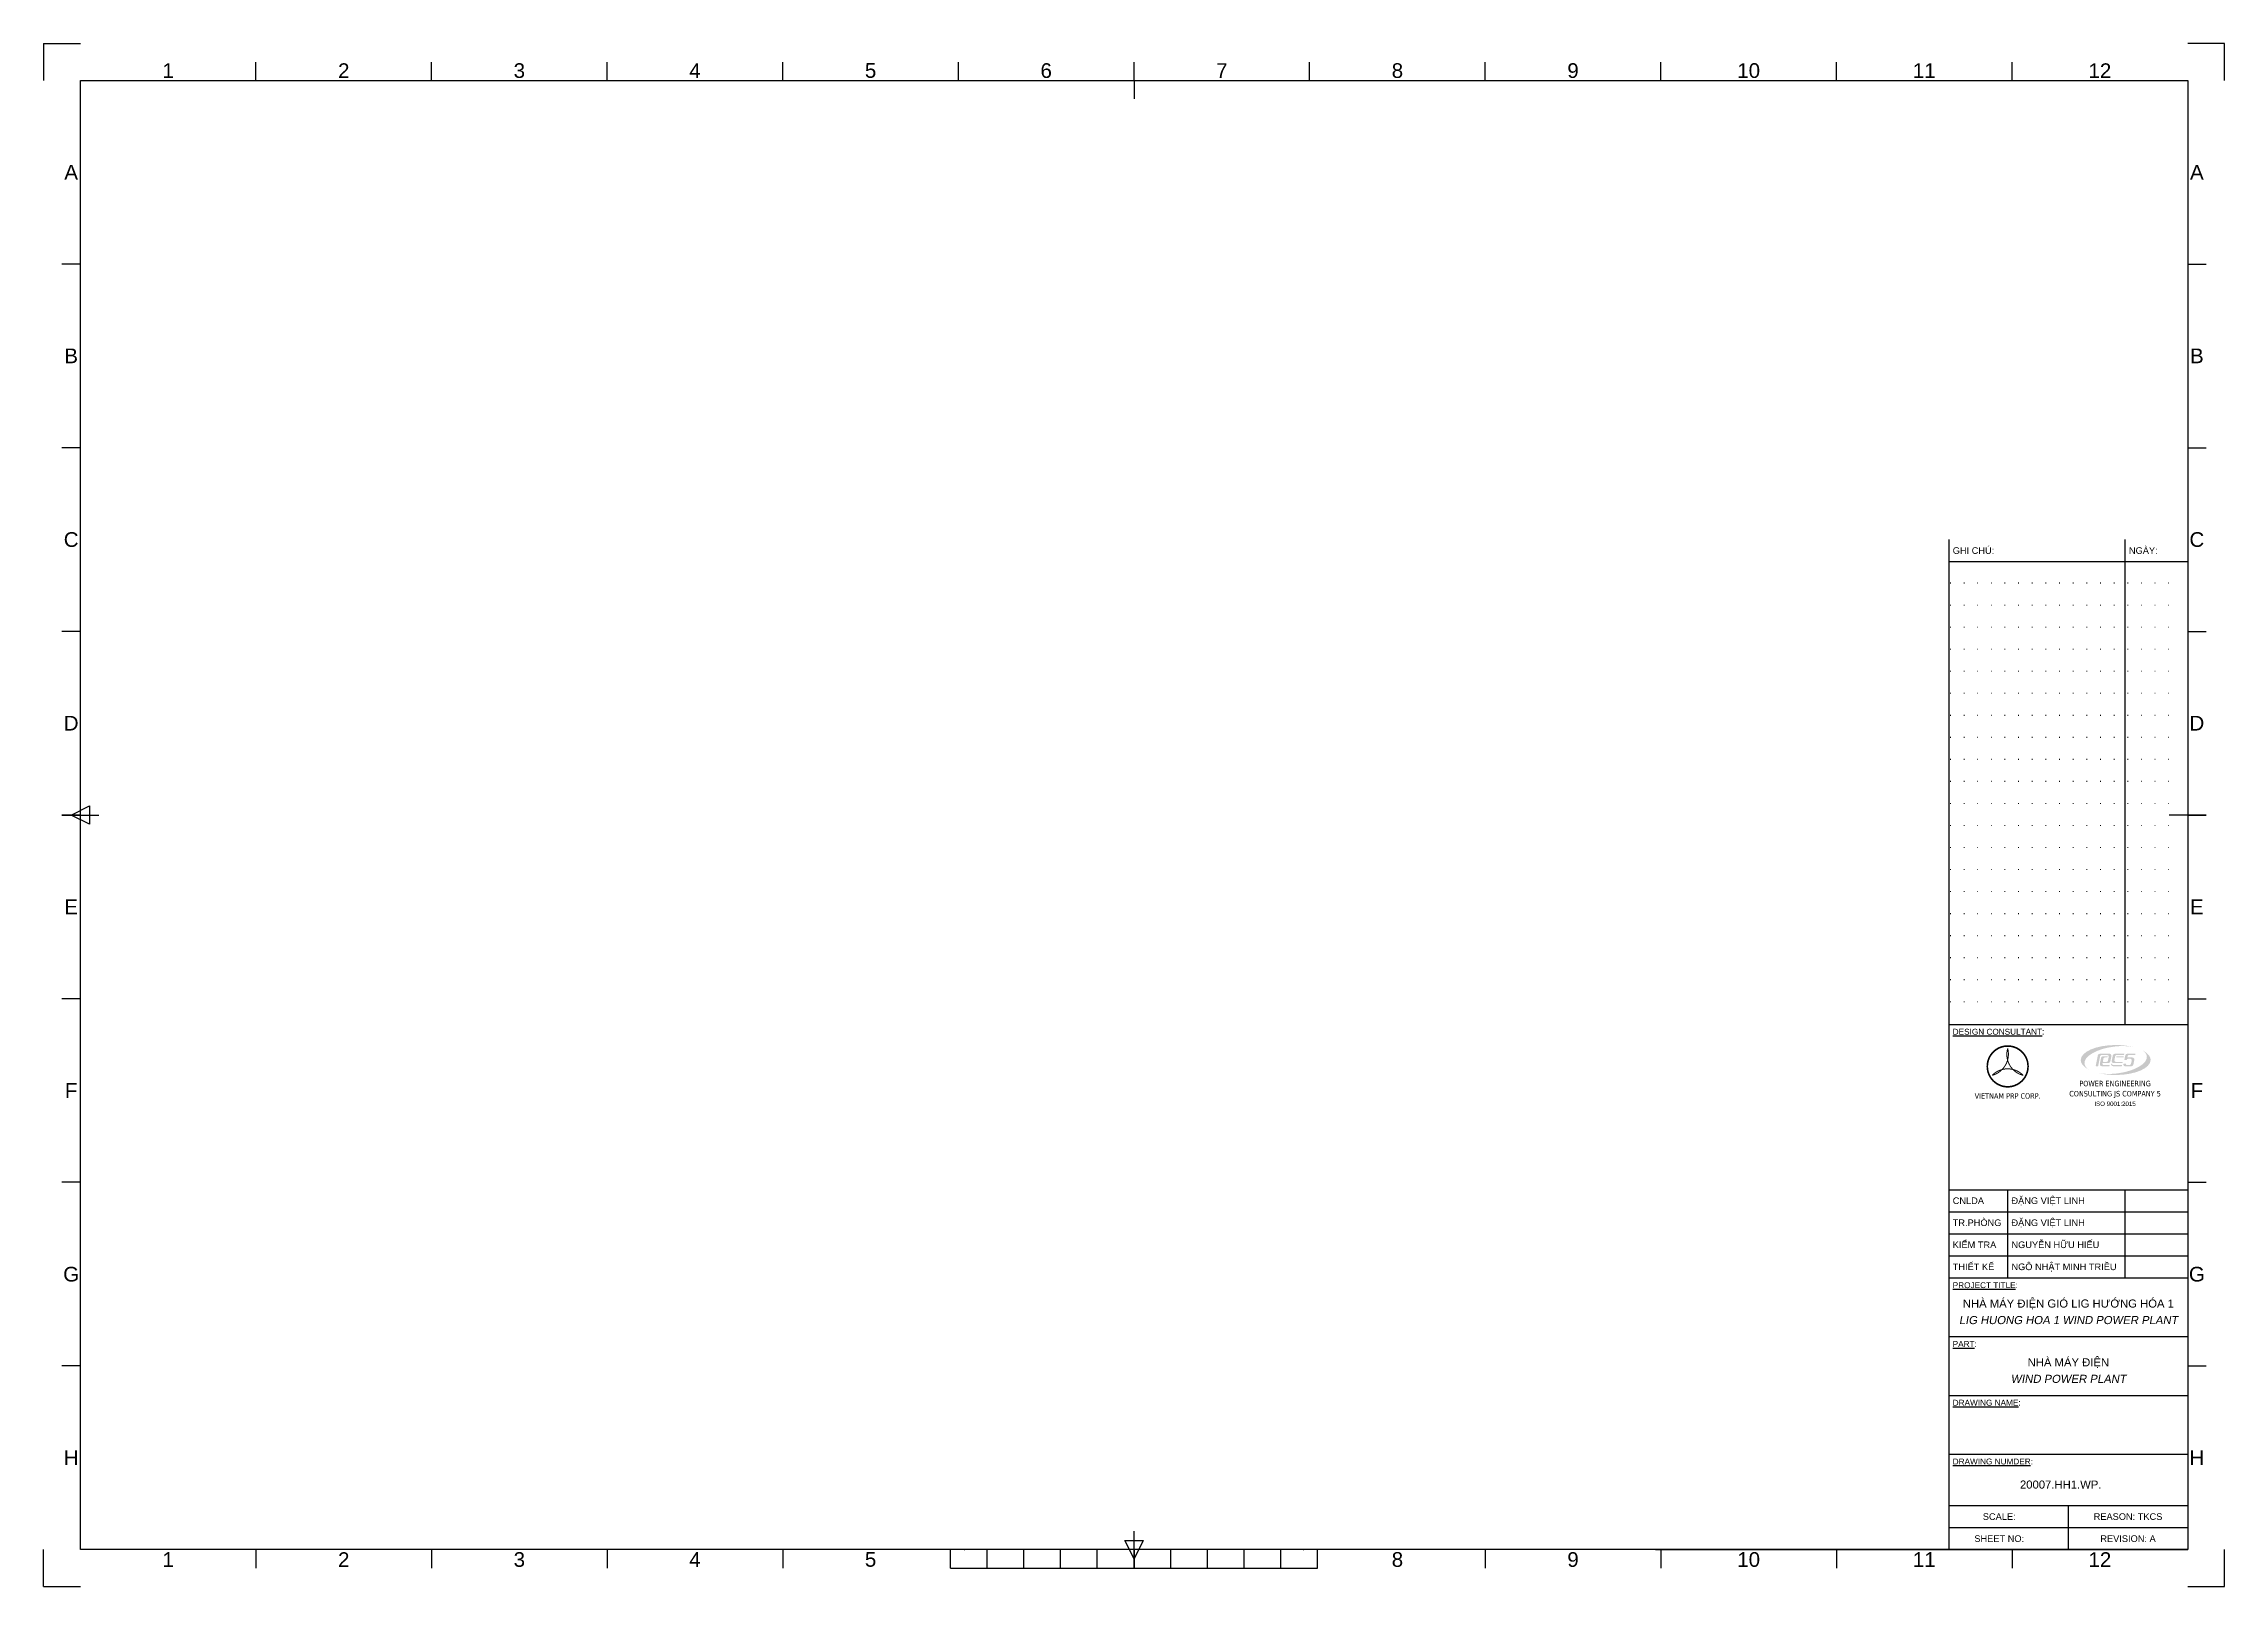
# Model space of a CAD drawing. Header units: millimetres. Extents: x 1319 to 1913, y -2216 to -1796.
import ezdxf
from ezdxf.enums import TextEntityAlignment as Align

# ---------------------------------------------------------------- set-up
doc = ezdxf.new("R2010")
doc.units = ezdxf.units.MM
doc.header["$MEASUREMENT"] = 0
doc.linetypes.add('CONTINU', pattern=[0])
for name, color, linetype in [('CHAN', 6, 'Continuous'), ('FRAME 200', 8, 'Continuous'), ('KHUNG', 1, 'Continuous'), ('KT', 7, 'Continuous'), ('pecc5', 1, 'Continuous'), ('TEXT 1', 7, 'Continuous'), ('TITLE', 7, 'Continuous'), ('VIEN', 2, 'Continuous')]:
    doc.layers.add(name, color=color, linetype=linetype)
doc.styles.add('Arial-R', font='arial.ttf')
doc.styles.add('ISO Proportional', font='arial.ttf')
doc.styles.add('KHUNGTEN', font='')
doc.styles.add('Tohama-R', font='tahoma.ttf')
doc.styles.get('KHUNGTEN').set_extended_font_data('VNI-Avo')

# ---------------------------------------------------------------- blocks, each defined once
blk = doc.blocks.new('KHUNG_A2_NGANG')
at = {"layer": 'CHAN'}
for p, q in [((6926.95, -996.08), (6926.95, -991.08)), ((6876.95, -1001.08), (6876.95, -996.08)), ((6886.95, -1001.08), (6886.95, -996.08)), ((6896.95, -1001.08), (6896.95, -996.08)), ((6906.95, -1001.08), (6906.95, -996.08)), ((6916.95, -1001.08), (6916.95, -996.08)), ((6924.45, -993.58), (6929.45, -993.58)), ((6926.95, -998.58), (6924.45, -993.58)), ((6929.45, -993.58), (6926.95, -998.58)), ((6926.95, -996.08), (6926.95, -1001.08)), ((6936.95, -1001.08), (6936.95, -996.08)), ((6946.95, -1001.08), (6946.95, -996.08)), ((6956.95, -1001.08), (6956.95, -996.08)), ((6966.95, -1001.08), (6966.95, -996.08)), ((6976.95, -1001.08), (6976.95, -996.08)), ((6876.95, -1001.08), (6976.95, -1001.08))]:
    blk.add_line(p, q, dxfattribs=at)
at = {"layer": 'FRAME 200'}
for p, q in [((6629.95, -586.08), (6639.95, -586.08)), ((6629.95, -586.08), (6629.95, -596.08)), ((7223.95, -586.08), (7213.95, -586.08)), ((7223.95, -596.08), (7223.95, -586.08)), ((6629.95, -1006.08), (6629.95, -996.08)), ((7223.95, -1006.08), (7223.95, -996.08)), ((6629.95, -1006.08), (6639.95, -1006.08)), ((7213.95, -1006.08), (7223.95, -1006.08))]:
    blk.add_line(p, q, dxfattribs=at)
at = {"layer": 'KHUNG'}
for p, q in [((6639.95, -996.08), (6639.95, -596.08)), ((6639.95, -596.08), (7213.95, -596.08)), ((7213.95, -596.08), (7213.95, -996.08)), ((7213.95, -996.08), (6639.95, -996.08))]:
    blk.add_line(p, q, dxfattribs=at)
for p in [(6687.78, -596.08), (6735.62, -596.08), (6687.78, -996.08), (6735.62, -996.08)]:
    blk.add_point(p, dxfattribs=at)
at = {"layer": 'VIEN'}
for p, q in [((6687.78, -596.08), (6687.78, -591.08)), ((6735.62, -596.08), (6735.62, -591.08)), ((6783.45, -596.08), (6783.45, -591.08)), ((6831.28, -596.08), (6831.28, -591.08)), ((6879.12, -596.08), (6879.12, -591.08)), ((6926.95, -596.08), (6926.95, -591.08)), ((6974.78, -596.08), (6974.78, -591.08)), ((7022.62, -596.08), (7022.62, -591.08)), ((7070.45, -596.08), (7070.45, -591.08)), ((7118.28, -596.08), (7118.28, -591.08)), ((7166.12, -596.08), (7166.12, -591.08)), ((6926.95, -596.08), (6926.95, -601.08)), ((6639.95, -646.08), (6634.95, -646.08)), ((7213.95, -646.08), (7218.95, -646.08)), ((6639.95, -696.08), (6634.95, -696.08)), ((7213.95, -696.08), (7218.95, -696.08)), ((6639.95, -746.08), (6634.95, -746.08)), ((7213.95, -746.08), (7218.95, -746.08)), ((6637.45, -796.08), (6642.45, -793.58)), ((6642.45, -793.58), (6642.45, -798.58)), ((6639.95, -796.08), (6634.95, -796.08)), ((6634.95, -796.08), (6644.95, -796.08)), ((6634.95, -796.08), (6644.95, -796.08)), ((6642.45, -798.58), (6637.45, -796.08)), ((6639.95, -796.08), (6644.95, -796.08)), ((7213.95, -796.08), (7208.95, -796.08)), ((7218.95, -796.08), (7208.95, -796.08)), ((7218.95, -796.08), (7208.95, -796.08)), ((7213.95, -796.08), (7218.95, -796.08)), ((6639.95, -846.08), (6634.95, -846.08)), ((7213.95, -846.08), (7218.95, -846.08)), ((6639.95, -896.08), (6634.95, -896.08)), ((7213.95, -896.08), (7218.95, -896.08)), ((6639.95, -946.08), (6634.95, -946.08)), ((7213.95, -946.08), (7218.95, -946.08)), ((6926.95, -996.08), (6926.95, -991.08)), ((6926.95, -1001.08), (6926.95, -991.08)), ((6687.78, -996.08), (6687.78, -1001.08)), ((6735.62, -996.08), (6735.62, -1001.08)), ((6783.45, -996.08), (6783.45, -1001.08)), ((6831.28, -996.08), (6831.28, -1001.08)), ((6926.95, -996.08), (6926.95, -1001.08)), ((6926.95, -996.08), (6926.95, -1001.08)), ((7022.62, -996.08), (7022.62, -1001.08)), ((7070.45, -996.08), (7070.45, -1001.08)), ((7118.28, -996.08), (7118.28, -1001.08)), ((7166.12, -996.08), (7166.12, -1001.08))]:
    blk.add_line(p, q, dxfattribs=at)
for p in [(6880.78, -996.08), (6926.95, -996.08), (6973.12, -996.08)]:
    blk.add_point(p, dxfattribs=at)
at = {"layer": 'VIEN', "style": 'ISO Proportional'}
for s, p in [('1', (6663.87, -593.41)), ('2', (6711.7, -593.41)), ('3', (6759.53, -593.41)), ('4', (6807.37, -593.41)), ('5', (6855.2, -593.41)), ('6', (6903.03, -593.41)), ('7', (6950.87, -593.41)), ('8', (6998.7, -593.41)), ('9', (7046.53, -593.41)), ('10', (7094.37, -593.41)), ('11', (7142.2, -593.41)), ('12', (7190.03, -593.41)), ('A', (6637.45, -621.08)), ('A', (7216.45, -621.08)), ('B', (6637.45, -671.08)), ('B', (7216.45, -671.08)), ('C', (6637.45, -721.08)), ('C', (7216.45, -721.08)), ('D', (6637.45, -771.08)), ('D', (7216.45, -771.08)), ('E', (6637.45, -821.08)), ('E', (7216.45, -821.08)), ('F', (6637.45, -871.08)), ('F', (7216.45, -871.08)), ('G', (6637.45, -921.08)), ('G', (7216.45, -921.08)), ('H', (6637.45, -971.08)), ('H', (7216.45, -971.08)), ('1', (6663.87, -998.76)), ('2', (6711.7, -998.76)), ('3', (6759.53, -998.76)), ('4', (6807.37, -998.76)), ('5', (6855.2, -998.76)), ('8', (6998.7, -998.76)), ('9', (7046.53, -998.76)), ('10', (7094.37, -998.76)), ('11', (7142.2, -998.76)), ('12', (7190.03, -998.76))]:
    blk.add_text(s, height=4, dxfattribs=at).set_placement(p, align=Align.MIDDLE)
blk = doc.blocks.new('KH_A2_NGANG')
at = {"layer": 'KHUNG'}
blk.add_blockref('KHUNG_A2_NGANG', (-6629.95, 1006.08), dxfattribs=at)

msp = doc.modelspace()

# ---------------------------------------------------------------- hatches: boundary and pattern name
at = {"linetype": 'CONTINU'}
h = msp.add_hatch(color=1, dxfattribs=at)
edge = h.paths.add_edge_path()
edge.add_spline(control_points=[(1875.27, -2073.99), (1875.02, -2071.98), (1878.62, -2069.88), (1883.31, -2069.31), (1885.25, -2069.07), (1887.08, -2069.14), (1888.56, -2069.43), (1887.16, -2069.08), (1885.52, -2068.88), (1883.77, -2068.88), (1878.51, -2068.88), (1874.26, -2070.7), (1874.26, -2072.96), (1874.26, -2073.95), (1875.08, -2074.85), (1876.45, -2075.56), (1875.77, -2075.13), (1875.35, -2074.6), (1875.27, -2073.99)], knot_values=[0, 0, 0, 0, 1, 1, 1, 2, 2, 2, 3, 3, 3, 4, 4, 4, 5, 5, 5, 6, 6, 6, 6], degree=3, periodic=0)
edge = h.paths.add_edge_path()
edge.add_spline(control_points=[(1891.08, -2070.35), (1891.76, -2070.78), (1892.19, -2071.31), (1892.26, -2071.92), (1892.51, -2073.94), (1888.91, -2076.03), (1884.22, -2076.6), (1882.28, -2076.84), (1880.46, -2076.77), (1878.97, -2076.48), (1880.38, -2076.83), (1882.02, -2077.04), (1883.77, -2077.04), (1889.02, -2077.04), (1893.28, -2075.21), (1893.28, -2072.96), (1893.28, -2071.96), (1892.45, -2071.06), (1891.08, -2070.35)], knot_values=[0, 0, 0, 0, 1, 1, 1, 2, 2, 2, 3, 3, 3, 4, 4, 4, 5, 5, 5, 6, 6, 6, 6], degree=3, periodic=0)
edge = h.paths.add_edge_path(flags=17)
edge.add_spline(control_points=[(1878.34, -2074.52), (1878.34, -2074.52), (1878.9, -2071.69), (1878.9, -2071.69), (1878.96, -2071.44), (1879.18, -2071.25), (1879.44, -2071.25), (1879.44, -2071.25), (1882.06, -2071.25), (1882.06, -2071.25), (1882.41, -2071.25), (1882.67, -2071.57), (1882.6, -2071.91), (1882.6, -2071.91), (1882.31, -2073.36), (1882.31, -2073.36), (1882.26, -2073.62), (1882.03, -2073.8), (1881.77, -2073.8), (1881.77, -2073.8), (1880.27, -2073.8), (1880.27, -2073.8), (1880.22, -2073.8), (1880.18, -2073.84), (1880.17, -2073.89), (1880.17, -2073.89), (1880.15, -2073.97), (1880.15, -2073.97), (1880.15, -2073.97), (1880.15, -2073.98), (1880.15, -2073.98), (1880.12, -2074.15), (1880.25, -2074.31), (1880.42, -2074.31), (1880.42, -2074.31), (1880.52, -2074.31), (1880.52, -2074.31), (1880.52, -2074.31), (1882.05, -2074.31), (1882.05, -2074.31), (1882.09, -2074.31), (1882.11, -2074.34), (1882.1, -2074.38), (1882.1, -2074.38), (1882.06, -2074.6), (1882.06, -2074.6), (1882.05, -2074.63), (1882.03, -2074.65), (1882.01, -2074.65), (1882.01, -2074.65), (1880, -2074.65), (1880, -2074.65), (1879.66, -2074.65), (1879.4, -2074.33), (1879.47, -2073.99), (1879.47, -2073.99), (1879.79, -2072.37), (1879.79, -2072.37), (1879.85, -2072.12), (1880.07, -2071.93), (1880.33, -2071.93), (1880.33, -2071.93), (1881.51, -2071.93), (1881.51, -2071.93), (1881.55, -2071.93), (1881.57, -2071.97), (1881.57, -2072), (1881.57, -2072), (1881.52, -2072.23), (1881.52, -2072.23), (1881.51, -2072.25), (1881.49, -2072.27), (1881.47, -2072.27), (1881.47, -2072.27), (1880.81, -2072.27), (1880.81, -2072.27), (1880.63, -2072.27), (1880.47, -2072.4), (1880.43, -2072.58), (1880.43, -2072.58), (1880.28, -2073.33), (1880.28, -2073.33), (1880.27, -2073.4), (1880.32, -2073.46), (1880.39, -2073.46), (1880.39, -2073.46), (1881.29, -2073.46), (1881.29, -2073.46), (1881.48, -2073.46), (1881.64, -2073.33), (1881.67, -2073.16), (1881.67, -2073.16), (1881.89, -2072.05), (1881.89, -2072.05), (1881.94, -2071.82), (1881.76, -2071.59), (1881.52, -2071.59), (1881.52, -2071.59), (1879.92, -2071.59), (1879.92, -2071.59), (1879.74, -2071.59), (1879.58, -2071.72), (1879.54, -2071.9), (1879.54, -2071.9), (1879.01, -2074.56), (1879.01, -2074.56), (1879, -2074.61), (1878.96, -2074.65), (1878.9, -2074.65), (1878.9, -2074.65), (1878.45, -2074.65), (1878.45, -2074.65), (1878.38, -2074.65), (1878.33, -2074.58), (1878.34, -2074.52)], knot_values=[0, 0, 0, 0, 1, 1, 1, 2, 2, 2, 3, 3, 3, 4, 4, 4, 5, 5, 5, 6, 6, 6, 7, 7, 7, 8, 8, 8, 9, 9, 9, 10, 10, 10, 11, 11, 11, 12, 12, 12, 13, 13, 13, 14, 14, 14, 15, 15, 15, 16, 16, 16, 17, 17, 17, 18, 18, 18, 19, 19, 19, 20, 20, 20, 21, 21, 21, 22, 22, 22, 23, 23, 23, 24, 24, 24, 25, 25, 25, 26, 26, 26, 27, 27, 27, 28, 28, 28, 29, 29, 29, 30, 30, 30, 31, 31, 31, 32, 32, 32, 33, 33, 33, 34, 34, 34, 35, 35, 35, 36, 36, 36, 37, 37, 37, 38, 38, 38, 38], degree=3, periodic=0)
edge = h.paths.add_edge_path(flags=17)
edge.add_spline(control_points=[(1886.05, -2071.25), (1886.05, -2071.25), (1883.54, -2071.25), (1883.54, -2071.25), (1883.28, -2071.25), (1883.05, -2071.44), (1883, -2071.69), (1883, -2071.69), (1882.7, -2073.15), (1882.7, -2073.15), (1882.63, -2073.49), (1882.89, -2073.81), (1883.24, -2073.81), (1883.24, -2073.81), (1885.55, -2073.8), (1885.55, -2073.8), (1885.58, -2073.8), (1885.6, -2073.79), (1885.61, -2073.76), (1885.61, -2073.76), (1885.65, -2073.53), (1885.65, -2073.53), (1885.66, -2073.5), (1885.63, -2073.46), (1885.6, -2073.46), (1885.6, -2073.46), (1883.79, -2073.46), (1883.79, -2073.46), (1883.55, -2073.46), (1883.37, -2073.24), (1883.41, -2073), (1883.41, -2073), (1883.64, -2071.9), (1883.64, -2071.9), (1883.67, -2071.72), (1883.83, -2071.59), (1884.01, -2071.59), (1884.01, -2071.59), (1886, -2071.59), (1886, -2071.59), (1886.03, -2071.59), (1886.05, -2071.57), (1886.05, -2071.55), (1886.05, -2071.55), (1886.1, -2071.32), (1886.1, -2071.32), (1886.11, -2071.28), (1886.08, -2071.25), (1886.05, -2071.25)], knot_values=[0, 0, 0, 0, 1, 1, 1, 2, 2, 2, 3, 3, 3, 4, 4, 4, 5, 5, 5, 6, 6, 6, 7, 7, 7, 8, 8, 8, 9, 9, 9, 10, 10, 10, 11, 11, 11, 12, 12, 12, 13, 13, 13, 14, 14, 14, 15, 15, 15, 16, 16, 16, 16], degree=3, periodic=0)
edge = h.paths.add_edge_path(flags=17)
edge.add_spline(control_points=[(1885.48, -2074.38), (1885.48, -2074.38), (1885.44, -2074.6), (1885.44, -2074.6), (1885.43, -2074.63), (1885.41, -2074.65), (1885.38, -2074.65), (1885.38, -2074.65), (1883.07, -2074.65), (1883.07, -2074.65), (1882.73, -2074.65), (1882.47, -2074.33), (1882.53, -2073.99), (1882.53, -2073.99), (1882.58, -2073.79), (1882.58, -2073.79), (1882.58, -2073.79), (1882.62, -2073.92), (1882.62, -2073.92), (1882.69, -2074.15), (1882.9, -2074.31), (1883.14, -2074.31), (1883.14, -2074.31), (1883.62, -2074.31), (1883.62, -2074.31), (1883.62, -2074.31), (1885.43, -2074.31), (1885.43, -2074.31), (1885.46, -2074.31), (1885.49, -2074.34), (1885.48, -2074.38)], knot_values=[0, 0, 0, 0, 1, 1, 1, 2, 2, 2, 3, 3, 3, 4, 4, 4, 5, 5, 5, 6, 6, 6, 7, 7, 7, 8, 8, 8, 9, 9, 9, 10, 10, 10, 10], degree=3, periodic=0)
edge = h.paths.add_edge_path(flags=16)
edge.add_spline(control_points=[(1885.96, -2072), (1885.96, -2072), (1885.92, -2072.23), (1885.92, -2072.23), (1885.91, -2072.25), (1885.89, -2072.27), (1885.86, -2072.27), (1885.86, -2072.27), (1883.89, -2072.27), (1883.89, -2072.27), (1883.89, -2072.27), (1883.92, -2072.11), (1883.92, -2072.11), (1883.94, -2072.01), (1884.03, -2071.93), (1884.14, -2071.93), (1884.14, -2071.93), (1885.91, -2071.93), (1885.91, -2071.93), (1885.94, -2071.93), (1885.97, -2071.97), (1885.96, -2072)], knot_values=[0, 0, 0, 0, 1, 1, 1, 2, 2, 2, 3, 3, 3, 4, 4, 4, 5, 5, 5, 6, 6, 6, 7, 7, 7, 7], degree=3, periodic=0)
edge = h.paths.add_edge_path(flags=17)
edge.add_spline(control_points=[(1889.17, -2071.32), (1889.17, -2071.32), (1889.13, -2071.55), (1889.13, -2071.55), (1889.12, -2071.57), (1889.1, -2071.59), (1889.07, -2071.59), (1889.07, -2071.59), (1887.39, -2071.59), (1887.39, -2071.59), (1887.21, -2071.59), (1887.05, -2071.72), (1887.02, -2071.9), (1887.02, -2071.9), (1886.97, -2072.14), (1886.97, -2072.14), (1886.95, -2072.21), (1887, -2072.27), (1887.07, -2072.27), (1887.07, -2072.27), (1888.31, -2072.27), (1888.31, -2072.27), (1888.65, -2072.27), (1888.91, -2072.59), (1888.85, -2072.93), (1888.85, -2072.93), (1888.59, -2074.21), (1888.59, -2074.21), (1888.54, -2074.46), (1888.31, -2074.65), (1888.05, -2074.65), (1888.05, -2074.65), (1886.25, -2074.65), (1886.25, -2074.65), (1886.01, -2074.65), (1885.83, -2074.42), (1885.87, -2074.19), (1885.87, -2074.19), (1885.9, -2074.06), (1885.9, -2074.06), (1885.91, -2074.01), (1885.95, -2073.97), (1886.01, -2073.97), (1886.01, -2073.97), (1886.52, -2073.97), (1886.52, -2073.97), (1886.56, -2073.97), (1886.59, -2074.01), (1886.58, -2074.05), (1886.58, -2074.05), (1886.57, -2074.12), (1886.57, -2074.12), (1886.55, -2074.22), (1886.62, -2074.31), (1886.73, -2074.31), (1886.73, -2074.31), (1887.57, -2074.31), (1887.57, -2074.31), (1887.76, -2074.31), (1887.91, -2074.18), (1887.95, -2074), (1887.95, -2074), (1888.14, -2073.07), (1888.14, -2073.07), (1888.19, -2072.84), (1888, -2072.61), (1887.76, -2072.61), (1887.76, -2072.61), (1887.1, -2072.61), (1887.1, -2072.61), (1886.96, -2072.61), (1886.85, -2072.71), (1886.83, -2072.83), (1886.83, -2072.83), (1886.82, -2072.86), (1886.82, -2072.86), (1886.81, -2072.91), (1886.77, -2072.95), (1886.71, -2072.95), (1886.71, -2072.95), (1886.26, -2072.95), (1886.26, -2072.95), (1886.19, -2072.95), (1886.14, -2072.89), (1886.15, -2072.82), (1886.15, -2072.82), (1886.38, -2071.69), (1886.38, -2071.69), (1886.43, -2071.44), (1886.65, -2071.25), (1886.92, -2071.25), (1886.92, -2071.25), (1889.12, -2071.25), (1889.12, -2071.25), (1889.15, -2071.25), (1889.18, -2071.28), (1889.17, -2071.32)], knot_values=[0, 0, 0, 0, 1, 1, 1, 2, 2, 2, 3, 3, 3, 4, 4, 4, 5, 5, 5, 6, 6, 6, 7, 7, 7, 8, 8, 8, 9, 9, 9, 10, 10, 10, 11, 11, 11, 12, 12, 12, 13, 13, 13, 14, 14, 14, 15, 15, 15, 16, 16, 16, 17, 17, 17, 18, 18, 18, 19, 19, 19, 20, 20, 20, 21, 21, 21, 22, 22, 22, 23, 23, 23, 24, 24, 24, 25, 25, 25, 26, 26, 26, 27, 27, 27, 28, 28, 28, 29, 29, 29, 30, 30, 30, 31, 31, 31, 32, 32, 32, 32], degree=3, periodic=0)

# ---------------------------------------------------------------- linework, layer by layer
at = {"color": 7}
for p, q in [((1838.38, -2028.26), (1838.38, -1931.26)), ((1886.38, -2063.26), (1886.38, -1931.26)), ((1838.38, -2028.26), (1838.38, -1991.26)), ((1838.38, -2063.26), (1838.38, -2028.26)), ((1838.38, -2108.26), (1838.38, -2063.26)), ((1838.38, -2063.26), (1903.38, -2063.26)), ((1838.38, -2114.26), (1838.38, -2108.26)), ((1854.38, -2114.26), (1854.38, -2108.26)), ((1886.38, -2114.26), (1886.38, -2108.26)), ((1838.38, -2120.26), (1838.38, -2114.26)), ((1854.38, -2120.26), (1854.38, -2114.26)), ((1886.38, -2120.26), (1886.38, -2114.26)), ((1838.38, -2126.26), (1838.38, -2120.26)), ((1854.38, -2126.26), (1854.38, -2120.26)), ((1886.38, -2126.26), (1886.38, -2120.26)), ((1838.38, -2132.26), (1838.38, -2126.26)), ((1854.38, -2132.26), (1854.38, -2126.26)), ((1886.38, -2132.26), (1886.38, -2126.26)), ((1838.38, -2148.26), (1838.38, -2132.26)), ((1838.38, -2164.26), (1838.38, -2148.26)), ((1838.38, -2180.26), (1838.38, -2164.26)), ((1838.38, -2194.26), (1838.38, -2180.26)), ((1838.38, -2200.26), (1838.38, -2194.26)), ((1870.88, -2200.26), (1870.88, -2194.26)), ((1838.38, -2206.26), (1838.38, -2200.26)), ((1870.88, -2206.26), (1870.88, -2200.26))]:
    msp.add_line(p, q, dxfattribs=at)
at = {"color": 7, "lineweight": 25}
for p, q in [((1838.38, -2148.26), (1903.38, -2148.26)), ((1838.38, -2164.26), (1903.38, -2164.26)), ((1838.38, -2180.26), (1903.38, -2180.26)), ((1838.38, -2194.26), (1903.38, -2194.26)), ((1838.38, -2200.26), (1903.38, -2200.26))]:
    msp.add_line(p, q, dxfattribs=at)
at = {"layer": 'KT', "color": 10, "ltscale": 2, "flags": 128}
msp.add_lwpolyline([(1758.38, -2206.26), (1903.38, -2206.26)], dxfattribs=at)
at = {"layer": 'TEXT 1', "color": 7, "lineweight": 25}
for p, q in [((1838.38, -1937.26), (1903.38, -1937.26)), ((1838.38, -2108.26), (1903.38, -2108.26)), ((1838.38, -2114.26), (1903.38, -2114.26)), ((1838.38, -2120.26), (1903.38, -2120.26)), ((1838.38, -2126.26), (1903.38, -2126.26)), ((1838.38, -2132.26), (1903.38, -2132.26))]:
    msp.add_line(p, q, dxfattribs=at)
at = {"layer": 'TITLE', "color": 152, "lineweight": 9, "const_width": 0.444}
msp.add_lwpolyline([(1848.8, -2074.7, 1), (1859.9, -2074.7, 1)], format="xyb", close=True, dxfattribs=at)
at = {"layer": 'TITLE', "color": 152, "lineweight": 9, "const_width": 0.266}
for points in [[(1850.12, -2077.14, 0.413359), (1854.35, -2069.82)], [(1854.35, -2069.82, 0.424164), (1858.58, -2077.14)], [(1858.58, -2077.14, 0.421487), (1850.12, -2077.14)]]:
    msp.add_lwpolyline(points, format="xyb", dxfattribs=at)

# ---------------------------------------------------------------- block references
at = {"layer": 'KHUNG'}
msp.add_blockref('KH_A2_NGANG', (1319.38, -2216.26), dxfattribs=at)

# ---------------------------------------------------------------- texts
at = {"color": 152, "style": 'KHUNGTEN'}
for p in [(1838.38, -1943.26), (1838.38, -1949.26), (1838.38, -1955.26), (1838.38, -1961.26), (1838.38, -1967.26), (1838.38, -1973.26), (1838.38, -1979.26), (1838.38, -1985.26), (1838.38, -1991.26), (1838.38, -1997.26), (1838.38, -2003.26), (1838.38, -2009.26), (1838.38, -2015.26), (1838.38, -2021.26), (1838.38, -2027.26), (1838.38, -2033.26), (1838.38, -2039.26), (1838.38, -2045.26), (1838.38, -2051.26), (1838.38, -2057.26)]:
    msp.add_text('.    .    .    .    .    .    .    .    .    .    .    .    .    .    .    .    .', height=2, dxfattribs=at).set_placement(p)
at = {"color": 1, "linetype": 'CONTINU', "style": 'Arial-R'}
msp.add_text('ISO 9001:2015', height=1.2, dxfattribs=at).set_placement((1883.6, -2084.87), align=Align.MIDDLE_CENTER)
at = {"layer": 'pecc5', "color": 1, "style": 'Tohama-R'}
for s, p in [('POWER ENGINEERING', (1883.6, -2079.37)), ('CONSULTING JS COMPANY 5', (1883.6, -2082.12))]:
    msp.add_text(s, height=1.5, dxfattribs=at).set_placement(p, align=Align.MIDDLE_CENTER)
at = {"layer": 'pecc5', "color": 152, "style": 'Tohama-R'}
msp.add_text('VIETNAM PRP CORP.', height=1.5, dxfattribs=at).set_placement((1854.35, -2082.75), align=Align.MIDDLE_CENTER)
at = {"layer": 'TEXT 1', "lineweight": 25, "ltscale": 15, "style": 'Arial-R'}
for s, p in [('GHI CHÚ:', (1839.38, -1934.26)), ('NGÀY:', (1887.38, -1934.26))]:
    msp.add_text(s, height=1.8, dxfattribs=at).set_placement(p, align=Align.MIDDLE_LEFT)
at = {"layer": 'TEXT 1', "color": 7, "lineweight": 25, "ltscale": 15, "style": 'Arial-R'}
for s, height, p in [('%%UDESIGN CONSULTANT%%U:', 1.6, (1839.38, -2065.26)), ('CNLDA', 1.8, (1839.38, -2111.26)), ('ĐẶNG VIỆT LINH', 1.8, (1855.38, -2111.26)), ('TR.PHÒNG', 1.8, (1839.38, -2117.26)), ('ĐẶNG VIỆT LINH', 1.8, (1855.38, -2117.26)), ('KIỂM TRA', 1.8, (1839.38, -2123.26)), ('NGUYỄN HỮU HIẾU', 1.8, (1855.38, -2123.26)), ('THIẾT KẾ', 1.8, (1839.38, -2129.26)), ('NGÔ NHẬT MINH TRIỀU', 1.8, (1855.38, -2129.26))]:
    msp.add_text(s, height=height, dxfattribs=at).set_placement(p, align=Align.MIDDLE_LEFT)
at = {"layer": 'TEXT 1', "color": 5, "lineweight": 25, "ltscale": 15, "style": 'Arial-R'}
for s, p in [('%%UPROJECT TITLE%%U:', (1839.38, -2134.26)), ('%%UPART%%U:', (1839.38, -2150.26)), ('%%UDRAWING NAME%%U:', (1839.38, -2166.26)), ('%%UDRAWING NUMDER%%U:', (1839.38, -2182.26))]:
    msp.add_text(s, height=1.6, dxfattribs=at).set_placement(p, align=Align.MIDDLE_LEFT)
for s, p in [('NHÀ MÁY ĐIỆN GIÓ LIG HƯỚNG HÓA 1', (1870.88, -2139.26)), ('NHÀ MÁY ĐIỆN', (1870.88, -2155.26)), ('20007.HH1.WP.', (1868.8, -2188.54))]:
    msp.add_text(s, height=2.2, dxfattribs=at).set_placement(p, align=Align.MIDDLE_CENTER)
at = {"layer": 'TEXT 1', "color": 5, "lineweight": 25, "ltscale": 15, "style": 'Arial-R', "oblique": 10}
for s, p in [('LIG HUONG HOA 1 WIND POWER PLANT', (1870.88, -2143.76)), ('WIND POWER PLANT', (1870.88, -2159.76))]:
    msp.add_text(s, height=2.2, dxfattribs=at).set_placement(p, align=Align.MIDDLE_CENTER)
at = {"layer": 'TEXT 1', "color": 7, "lineweight": 25, "ltscale": 15, "style": 'Arial-R'}
for s, p in [('SCALE:', (1852.05, -2197.26)), ('REASON: TKCS', (1887.13, -2197.26)), ('SHEET NO:', (1852.05, -2203.26)), ('REVISION: A', (1887.13, -2203.26))]:
    msp.add_text(s, height=1.8, dxfattribs=at).set_placement(p, align=Align.MIDDLE_CENTER)

doc.saveas('drawing.dxf')
